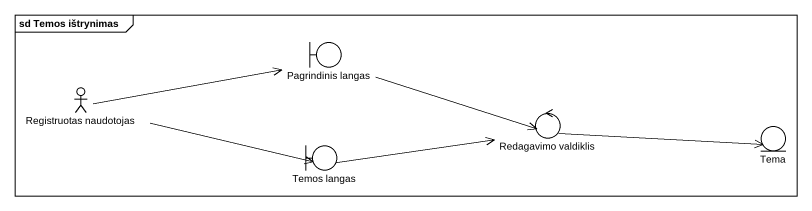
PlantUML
@startuml
mainframe sd Temos ištrynimas
boundary "Pagrindinis langas" as Pagrindinis_langas
actor "Registruotas naudotojas" as Registruotas_naudotojas
control "Redagavimo valdiklis" as Redagavimo_valdiklis
entity Tema
boundary "Temos langas" as Temos_langas
Pagrindinis_langas -right-> Redagavimo_valdiklis
Registruotas_naudotojas -right-> Pagrindinis_langas
Registruotas_naudotojas -right-> Temos_langas
Redagavimo_valdiklis -right-> Tema
Temos_langas -right-> Redagavimo_valdiklis
@enduml
